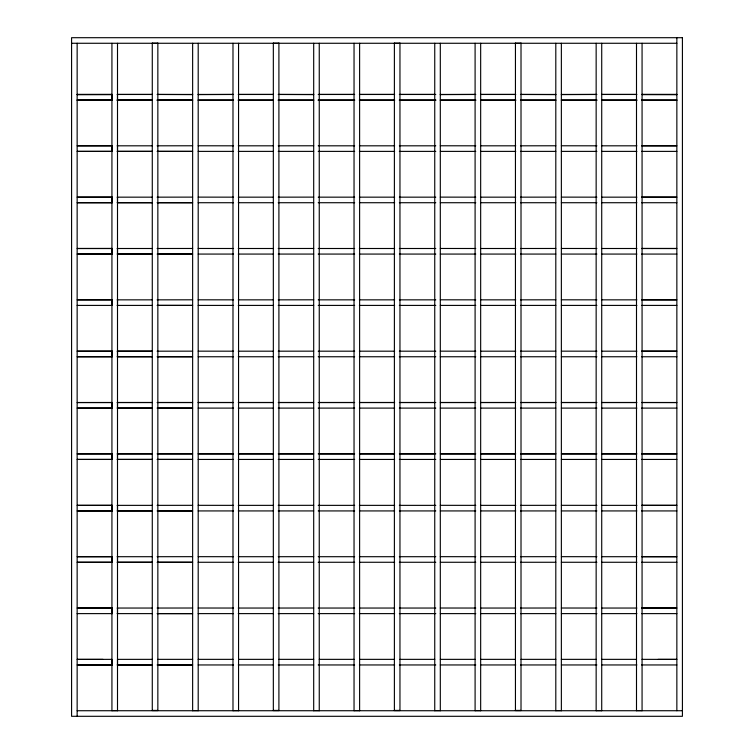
<?xml version="1.0" encoding="UTF-8"?>
<svg xmlns="http://www.w3.org/2000/svg" width="754" height="754" viewBox="0 0 754 754"><rect width="100%" height="100%" fill="white"/><g stroke="black" fill="none" stroke-linecap="round" stroke-linejoin="round"><path stroke-width="1.13" d="M152.28 43.232L157.85 43.232M273.334 43.232L278.905 43.232M394.389 43.232L399.959 43.232M515.444 43.232L521.014 43.232M71.583 43.27L676.856 43.27M77.144 94.646L111.931 94.618M152.28 94.439L117.501 94.439L117.501 100.188M157.85 94.439L192.638 94.439M198.198 94.439L232.986 94.439M238.556 94.439L273.334 94.439M278.905 94.439L313.692 94.439M319.253 94.439L354.041 94.439M359.611 94.439L394.389 94.439M399.959 94.439L434.747 94.439M440.308 94.439L475.095 94.439M480.666 94.439L515.444 94.439M521.014 94.439L555.802 94.439M561.362 94.439L596.15 94.439M601.72 94.439L636.499 94.439M112.421 94.467L77.144 94.467L111.931 94.448L111.931 100.197M117.124 94.467L152.402 94.467M157.105 94.467L192.638 94.608M198.198 94.608L233.542 94.467M238.245 94.467L273.523 94.467M278.226 94.467L313.692 94.608M318.207 94.467L354.653 94.467M359.366 94.467L394.634 94.467M399.347 94.467L435.793 94.467M440.308 94.608L475.774 94.467M480.477 94.467L515.755 94.467M520.458 94.467L555.802 94.608M561.362 94.608L596.895 94.467M601.598 94.467L636.876 94.467M641.579 94.467L676.856 94.467L642.069 94.439M77.144 100.037L111.931 100.018M117.501 100.018L152.28 99.999M112.421 100.037L77.144 100.207L112.421 100.207M117.124 100.037L152.402 100.037M157.105 100.037L192.383 100.037M198.198 100.037L233.542 100.037M238.245 100.037L273.523 100.037M278.226 100.037L313.692 100.037M318.207 100.037L354.653 100.037M359.366 100.037L394.634 100.037M399.347 100.037L435.793 100.037M440.308 100.037L475.774 100.037M480.477 100.037L515.755 100.037M520.458 100.037L555.802 100.037M561.362 100.037L596.895 100.037M601.598 100.037L636.876 100.037M641.579 100.037L676.856 100.037M117.124 100.207L152.402 100.207M157.105 100.207L192.383 100.207M198.198 100.207L233.542 100.207M238.245 100.207L273.523 100.207M278.226 100.207L313.692 100.207M318.207 100.207L354.653 100.207M359.366 100.207L394.634 100.207M399.347 100.207L435.793 100.207M440.308 100.207L475.774 100.207M480.477 100.207L515.755 100.207M520.458 100.207L555.802 100.207M561.362 100.207L596.895 100.207M601.598 100.207L636.876 100.207M641.579 100.207L676.856 100.207M112.421 145.814L77.144 145.814L111.931 145.786L111.931 151.365L77.144 151.384L112.421 151.384M117.124 145.814L152.402 145.814M157.105 145.814L192.638 145.776M198.198 145.776L233.542 145.814M238.245 145.814L273.523 145.814M278.226 145.814L313.692 145.776M318.207 145.814L354.653 145.814M359.366 145.814L394.634 145.814M399.347 145.814L435.793 145.814M440.308 145.776L475.774 145.814M480.477 145.814L515.755 145.814M520.458 145.814L555.802 145.776M561.362 145.776L596.895 145.814M601.598 145.814L636.876 145.814M641.579 145.814L676.856 145.814L642.069 145.776M152.28 151.347L117.501 151.356L117.501 145.786M117.124 151.384L152.402 151.384M157.105 151.384L192.383 151.384M198.198 151.384L233.542 151.384M238.245 151.384L273.523 151.384M278.226 151.384L313.692 151.384M318.207 151.384L354.653 151.384M359.366 151.384L394.634 151.384M399.347 151.384L435.793 151.384M440.308 151.384L475.774 151.384M480.477 151.384L515.755 151.384M520.458 151.384L555.802 151.384M561.362 151.384L596.895 151.384M601.598 151.384L636.876 151.384M641.579 151.384L676.856 151.384M112.421 197.162L77.144 197.162L111.931 197.133L111.931 202.713L77.144 202.722L112.421 202.722M117.124 197.162L152.402 197.162M157.105 197.162L192.638 197.124M198.198 197.124L233.542 197.162M238.245 197.162L273.523 197.162M278.226 197.162L313.692 197.124M318.207 197.162L354.653 197.162M359.366 197.162L394.634 197.162M399.347 197.162L435.793 197.162M440.308 197.124L475.774 197.162M480.477 197.162L515.755 197.162M520.458 197.162L555.802 197.124M561.362 197.124L596.895 197.162M601.598 197.162L636.876 197.162M641.579 197.162L676.856 197.162L642.069 197.124M152.28 202.685L117.501 202.703L117.501 197.133M117.124 202.722L152.402 202.722M157.105 202.722L192.383 202.722M198.198 202.722L233.542 202.722M238.245 202.722L273.523 202.722M278.226 202.722L313.692 202.722M318.207 202.722L354.653 202.722M359.366 202.722L394.634 202.722M399.347 202.722L435.793 202.722M440.308 202.722L475.774 202.722M480.477 202.722L515.755 202.722M520.458 202.722L555.802 202.722M561.362 202.722L596.895 202.722M601.598 202.722L636.876 202.722M641.579 202.722L676.856 202.722M112.421 248.5L77.144 248.5L111.931 248.481L111.931 254.051L77.144 254.07L112.421 254.07M117.124 248.5L152.402 248.5M157.105 248.5L192.638 248.471M198.198 248.471L233.542 248.5M238.245 248.5L273.523 248.5M278.226 248.5L313.692 248.471M318.207 248.5L354.653 248.5M359.366 248.5L394.634 248.5M399.347 248.5L435.793 248.5M440.308 248.471L475.774 248.5M480.477 248.5L515.755 248.5M520.458 248.5L555.802 248.471M561.362 248.471L596.895 248.5M601.598 248.5L636.876 248.5M641.579 248.5L676.856 248.5L642.069 248.471M152.28 254.032L117.501 254.051L117.501 248.471M117.124 254.07L152.402 254.07M157.105 254.07L192.383 254.07M198.198 254.07L233.542 254.07M238.245 254.07L273.523 254.07M278.226 254.07L313.692 254.07M318.207 254.07L354.653 254.07M359.366 254.07L394.634 254.07M399.347 254.07L435.793 254.07M440.308 254.07L475.774 254.07M480.477 254.07L515.755 254.07M520.458 254.07L555.802 254.07M561.362 254.07L596.895 254.07M601.598 254.07L636.876 254.07M641.579 254.07L676.856 254.07M112.421 299.847L77.144 299.847L111.931 299.819L111.931 305.398M117.124 299.847L152.402 299.847M157.105 299.847L192.638 299.809M198.198 299.809L233.542 299.847M238.245 299.847L273.523 299.847M278.226 299.847L313.692 299.809M318.207 299.847L354.653 299.847M359.366 299.847L394.634 299.847M399.347 299.847L435.793 299.847M440.308 299.809L475.774 299.847M480.477 299.847L515.755 299.847M520.458 299.847L555.802 299.809M561.362 299.809L596.895 299.847M601.598 299.847L636.876 299.847M641.579 299.847L676.856 299.847L642.069 299.809M77.144 305.408L112.421 305.408M117.124 305.408L152.402 305.408M157.105 305.408L192.383 305.408M198.198 305.408L233.542 305.408M238.245 305.408L273.523 305.408M278.226 305.408L313.692 305.408M318.207 305.408L354.653 305.408M359.366 305.408L394.634 305.408M399.347 305.408L435.793 305.408M440.308 305.408L475.774 305.408M480.477 305.408L515.755 305.408M520.458 305.408L555.802 305.408M561.362 305.408L596.895 305.408M601.598 305.408L636.876 305.408M641.579 305.408L676.856 305.408M152.28 351.157L117.501 351.157L117.501 356.736L152.28 356.717M112.421 351.185L77.144 351.185L111.931 351.166L111.931 356.736L77.144 356.755L112.421 356.755M117.124 351.185L152.402 351.185M157.105 351.185L192.638 351.157M198.198 351.157L233.542 351.185M238.245 351.185L273.523 351.185M278.226 351.185L313.692 351.157M318.207 351.185L354.653 351.185M359.366 351.185L394.634 351.185M399.347 351.185L435.793 351.185M440.308 351.157L475.774 351.185M480.477 351.185L515.755 351.185M520.458 351.185L555.802 351.157M561.362 351.157L596.895 351.185M601.598 351.185L636.876 351.185M641.579 351.185L676.856 351.185L642.069 351.157M117.124 356.755L152.402 356.755M157.105 356.755L192.383 356.755M198.198 356.755L233.542 356.755M238.245 356.755L273.523 356.755M278.226 356.755L313.692 356.755M318.207 356.755L354.653 356.755M359.366 356.755L394.634 356.755M399.347 356.755L435.793 356.755M440.308 356.755L475.774 356.755M480.477 356.755L515.755 356.755M520.458 356.755L555.802 356.755M561.362 356.755L596.895 356.755M601.598 356.755L636.876 356.755M641.579 356.755L676.856 356.755M152.28 402.495L117.501 402.504L117.501 408.074L152.28 408.065M157.85 402.495L192.638 402.495M198.198 402.495L232.986 402.495M238.556 402.495L273.334 402.495M278.905 402.495L313.692 402.495M319.253 402.495L354.041 402.495M359.611 402.495L394.389 402.495M399.959 402.495L434.747 402.495M440.308 402.495L475.095 402.495M480.666 402.495L515.444 402.495M521.014 402.495L555.802 402.495M561.362 402.495L596.15 402.495M601.72 402.495L636.499 402.495M112.421 402.532L77.144 402.532L111.931 402.513L111.931 408.084L77.144 408.103L112.421 408.103M117.124 402.532L152.402 402.532M157.105 402.532L192.383 402.532M198.264 402.532L233.542 402.532M238.245 402.532L273.523 402.532M278.226 402.532L313.504 402.532M318.207 402.532L354.653 402.532M359.366 402.532L394.634 402.532M399.347 402.532L435.793 402.532M440.496 402.532L475.774 402.532M480.477 402.532L515.755 402.532M520.458 402.532L555.736 402.532M561.617 402.532L596.895 402.532M601.598 402.532L636.876 402.532M641.579 402.532L676.856 402.532L642.069 402.495M117.124 408.103L152.402 408.103M157.105 408.103L192.383 408.103M198.198 408.103L233.542 408.103M238.245 408.103L273.523 408.103M278.226 408.103L313.692 408.103M318.207 408.103L354.653 408.103M359.366 408.103L394.634 408.103M399.347 408.103L435.793 408.103M440.308 408.103L475.774 408.103M480.477 408.103L515.755 408.103M520.458 408.103L555.802 408.103M561.362 408.103L596.895 408.103M601.598 408.103L636.876 408.103M641.579 408.103L676.856 408.103M152.28 453.842L117.501 453.851L117.501 459.422L152.28 459.412M157.85 453.842L192.638 453.842M198.198 453.842L232.986 453.842M238.556 453.842L273.334 453.842M278.905 453.842L313.692 453.842M319.253 453.842L354.041 453.842M359.611 453.842L394.389 453.842M399.959 453.842L434.747 453.842M440.308 453.842L475.095 453.842M480.666 453.842L515.444 453.842M521.014 453.842L555.802 453.842M561.362 453.842L596.15 453.842M601.72 453.842L636.499 453.842M112.421 453.88L77.144 453.88L111.931 453.851L111.931 459.431L77.144 459.44L112.421 459.44M117.124 453.88L152.402 453.88M157.105 453.88L192.383 453.88M198.264 453.88L233.542 453.88M238.245 453.88L273.523 453.88M278.226 453.88L313.504 453.88M318.207 453.88L354.653 453.88M359.366 453.88L394.634 453.88M399.347 453.88L435.793 453.88M440.496 453.88L475.774 453.88M480.477 453.88L515.755 453.88M520.458 453.88L555.736 453.88M561.617 453.88L596.895 453.88M601.598 453.88L636.876 453.88M641.579 453.88L676.856 453.88L642.069 453.842M117.124 459.44L152.402 459.44M157.105 459.44L192.383 459.44M198.198 459.44L233.542 459.44M238.245 459.44L273.523 459.44M278.226 459.44L313.692 459.44M318.207 459.44L354.653 459.44M359.366 459.44L394.634 459.44M399.347 459.44L435.793 459.44M440.308 459.44L475.774 459.44M480.477 459.44L515.755 459.44M520.458 459.44L555.802 459.44M561.362 459.44L596.895 459.44M601.598 459.44L636.876 459.44M641.579 459.44L676.856 459.44M112.421 505.359L77.144 505.359L111.931 505.331L111.931 510.91L77.144 510.929L112.421 510.929M117.124 505.359L152.402 505.359M157.105 505.359L192.638 505.321M198.198 505.321L233.542 505.359M238.245 505.359L273.523 505.359M278.226 505.359L313.692 505.321M318.207 505.359L354.653 505.359M359.366 505.359L394.634 505.359M399.347 505.359L435.793 505.359M440.308 505.321L475.774 505.359M480.477 505.359L515.755 505.359M520.458 505.359L555.802 505.321M561.362 505.321L596.895 505.359M601.598 505.359L636.876 505.359M641.579 505.359L676.856 505.359L642.069 505.321M152.28 510.892L117.501 510.901L117.501 505.331M117.124 510.929L152.402 510.929M157.105 510.929L192.383 510.929M198.198 510.929L233.542 510.929M238.245 510.929L273.523 510.929M278.226 510.929L313.692 510.929M318.207 510.929L354.653 510.929M359.366 510.929L394.634 510.929M399.347 510.929L435.793 510.929M440.308 510.929L475.774 510.929M480.477 510.929L515.755 510.929M520.458 510.929L555.802 510.929M561.362 510.929L596.895 510.929M601.598 510.929L636.876 510.929M641.579 510.929L676.856 510.929M112.421 556.706L77.144 556.706L111.931 556.678L111.931 562.258L77.144 562.267L112.421 562.267M117.124 556.706L152.402 556.706M157.105 556.706L192.638 556.669M198.198 556.669L233.542 556.706M238.245 556.706L273.523 556.706M278.226 556.706L313.692 556.669M318.207 556.706L354.653 556.706M359.366 556.706L394.634 556.706M399.347 556.706L435.793 556.706M440.308 556.669L475.774 556.706M480.477 556.706L515.755 556.706M520.458 556.706L555.802 556.669M561.362 556.669L596.895 556.706M601.598 556.706L636.876 556.706M641.579 556.706L676.856 556.706L642.069 556.669M152.28 562.239L117.501 562.248L117.501 556.678M117.124 562.267L152.402 562.267M157.105 562.267L192.383 562.267M198.198 562.267L233.542 562.267M238.245 562.267L273.523 562.267M278.226 562.267L313.692 562.267M318.207 562.267L354.653 562.267M359.366 562.267L394.634 562.267M399.347 562.267L435.793 562.267M440.308 562.267L475.774 562.267M480.477 562.267L515.755 562.267M520.458 562.267L555.802 562.267M561.362 562.267L596.895 562.267M601.598 562.267L636.876 562.267M641.579 562.267L676.856 562.267M112.421 608.044L77.144 608.044L111.931 608.026L111.931 613.596M117.124 608.044L152.402 608.044M157.105 608.044L192.638 608.016M198.198 608.016L233.542 608.044M238.245 608.044L273.523 608.044M278.226 608.044L313.692 608.016M318.207 608.044L354.653 608.044M359.366 608.044L394.634 608.044M399.347 608.044L435.793 608.044M440.308 608.016L475.774 608.044M480.477 608.044L515.755 608.044M520.458 608.044L555.802 608.016M561.362 608.016L596.895 608.044M601.598 608.044L636.876 608.044M641.579 608.044L676.856 608.044L642.069 608.016M77.144 613.615L112.421 613.615M117.124 613.615L152.402 613.615M157.105 613.615L192.383 613.615M198.198 613.615L233.542 613.615M238.245 613.615L273.523 613.615M278.226 613.615L313.692 613.615M318.207 613.615L354.653 613.615M359.366 613.615L394.634 613.615M399.347 613.615L435.793 613.615M440.308 613.615L475.774 613.615M480.477 613.615L515.755 613.615M520.458 613.615L555.802 613.615M561.362 613.615L596.895 613.615M601.598 613.615L636.876 613.615M641.579 613.615L676.856 613.615M152.28 659.354L117.501 659.364L117.501 664.934L152.28 664.924M103.015 659.392L77.144 659.392L111.931 659.364L111.931 664.943L77.144 664.953L112.421 664.953M157.85 659.354L192.638 659.354M198.198 659.354L232.986 659.354M238.556 659.354L273.334 659.354M278.905 659.354L313.692 659.354M319.253 659.354L354.041 659.354M359.611 659.354L394.389 659.354M399.959 659.354L434.747 659.354M440.308 659.354L475.095 659.354M480.666 659.354L515.444 659.354M521.014 659.354L555.802 659.354M561.362 659.354L596.15 659.354M601.72 659.354L636.499 659.354M658.035 659.392L676.856 659.392L642.069 659.354M117.124 664.953L152.402 664.953M157.105 664.953L192.383 664.953M198.198 664.953L233.542 664.953M238.245 664.953L273.523 664.953M278.226 664.953L313.692 664.953M318.207 664.953L354.653 664.953M359.366 664.953L394.634 664.953M399.347 664.953L435.793 664.953M440.308 664.953L475.774 664.953M480.477 664.953L515.755 664.953M520.458 664.953L555.802 664.953M561.362 664.953L596.895 664.953M601.598 664.953L636.876 664.953M641.579 664.953L676.856 664.953M152.28 710.419L157.85 710.419M273.334 710.419L278.905 710.419M394.389 710.419L399.959 710.419M515.444 710.419L521.014 710.419M111.931 710.598L117.501 710.598M192.638 710.598L198.198 710.598M232.986 710.598L238.556 710.598M313.692 710.598L319.253 710.598M354.041 710.598L359.611 710.598M434.747 710.598L440.308 710.598M475.095 710.598L480.666 710.598M555.802 710.598L561.362 710.598M596.15 710.598L601.72 710.598M636.499 710.598L642.069 710.598M77.144 710.73L682.417 710.73M642.069 94.608L676.856 94.646M157.85 99.999L192.638 100.037M157.85 100.178L192.638 100.207M157.85 151.347L192.638 151.384M157.85 202.685L192.638 202.722M157.85 254.032L192.638 254.07M157.85 305.379L192.638 305.408M157.85 356.717L192.638 356.755M157.85 408.065L192.638 408.103M157.85 459.412L192.638 459.44M157.85 510.892L192.638 510.929M157.85 562.239L192.638 562.267M157.85 613.577L192.638 613.615M157.85 664.924L192.638 664.953M117.501 299.819L117.501 305.389M117.501 608.016L117.501 613.596M676.856 37.7L676.856 710.73M642.069 43.28L642.069 710.73M636.499 43.28L636.499 710.73M601.72 43.28L601.72 710.73M596.15 43.28L596.15 710.73M561.362 43.28L561.362 710.73M555.802 43.28L555.802 710.73M521.014 43.11L521.014 710.56L515.444 710.56L515.444 43.11M480.666 43.28L480.666 710.73M475.095 43.28L475.095 710.73M440.308 43.28L440.308 710.73M434.747 43.28L434.747 710.73M399.959 43.11L399.959 710.56L394.389 710.56L394.389 43.11M359.611 43.28L359.611 710.73M354.041 43.28L354.041 710.73M319.253 43.28L319.253 710.73M313.692 43.28L313.692 710.73M278.905 43.11L278.905 710.56L273.334 710.56L273.334 43.11M238.556 43.28L238.556 710.73M232.986 43.28L232.986 710.73M198.198 43.28L198.198 710.73M192.638 43.28L192.638 710.73M157.85 43.11L157.85 710.56L152.28 710.56L152.28 43.11M117.501 43.289L117.501 710.739M111.931 43.289L111.931 710.739M77.144 43.27L77.144 716.3M682.417 37.7L71.583 37.7L71.583 716.3L682.417 716.3L682.417 37.7"/></g></svg>
